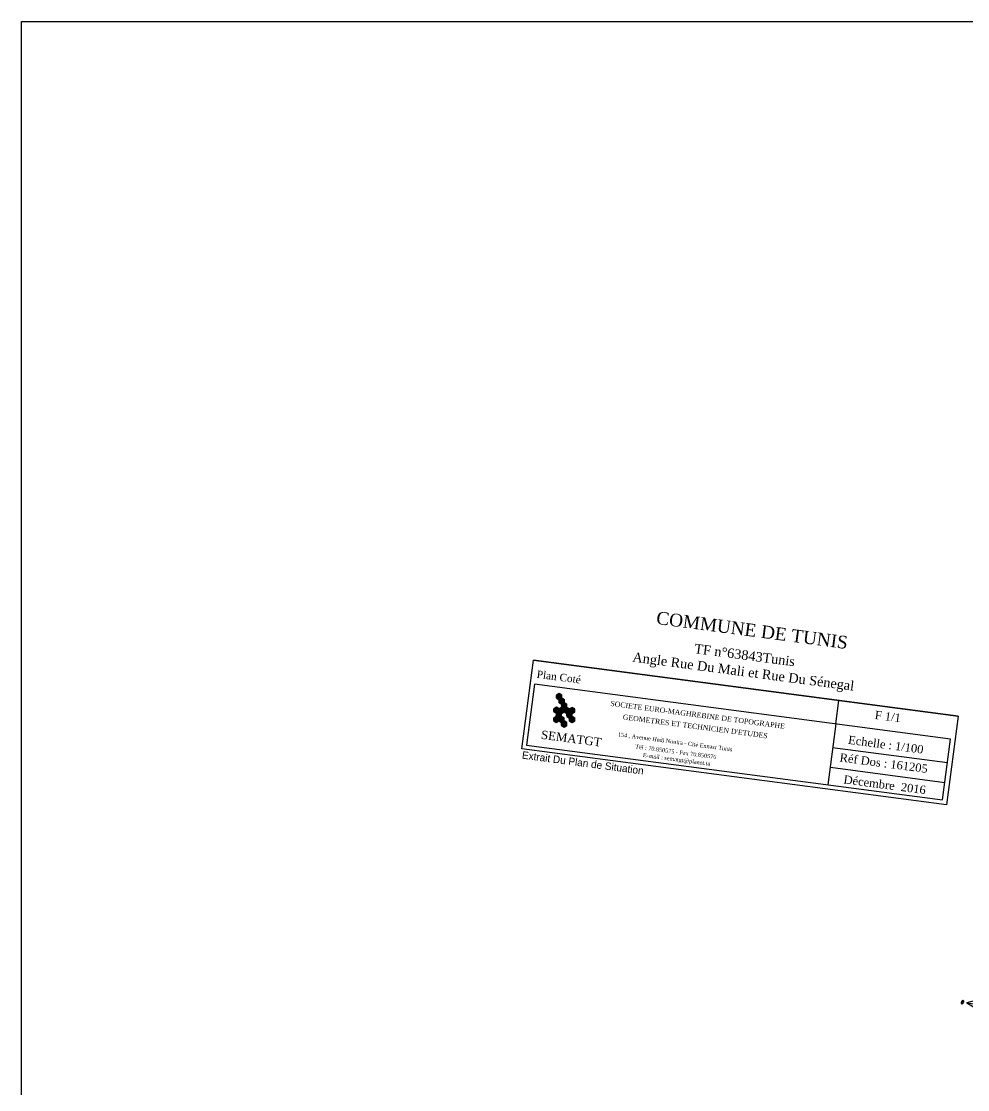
# Model space of a CAD drawing. Header units: millimetres. Extents: x 2804 to 3317, y 6834 to 7064.
# Drawn here: x 3094 to 3137.87, y 6970.61 to 7020.11 of the extents above; entities that cross this region are included whole.
import ezdxf
from ezdxf.enums import TextEntityAlignment as Align

# ---------------------------------------------------------------- set-up
doc = ezdxf.new("R2010")
doc.units = ezdxf.units.MM
for name, color, linetype, lineweight in [('cadre', 7, 'Continuous', 30), ('Legende', 7, 'Continuous', 30), ('Nord', 7, 'Continuous', 30), ('Toponymie', 6, 'Continuous', 30)]:
    doc.layers.add(name, color=color, linetype=linetype, lineweight=lineweight)
doc.styles.add('ROMANC', font='romantic.ttf')
doc.styles.add('sta', font='LBRITE.TTF')

# ---------------------------------------------------------------- blocks, each defined once
blk = doc.blocks.new('BL2628', base_point=(1.34, 1))
for points in [[(1.25, 1.31), (1.51, 1.31), (1.6, 1.27), (1.63, 1.24), (1.66, 1.16), (1.66, 1.04), (1.63, 0.92), (1.57, 0.8), (1.51, 0.75), (1.45, 0.72), (1.34, 0.69), (1.07, 0.69)], [(1.19, 0.72), (1.09, 0.69)], [(1.19, 0.75), (1.13, 0.69)], [(1.34, 1.31), (1.16, 0.69)], [(1.37, 1.31), (1.19, 0.69)], [(1.19, 0.72), (1.28, 0.69)], [(1.4, 1.31), (1.22, 0.69)], [(1.22, 0.75), (1.25, 0.69)], [(1.28, 1.3), (1.36, 1.27)], [(1.31, 1.3), (1.34, 1.24)], [(1.51, 1.3), (1.57, 1.24), (1.6, 1.16), (1.6, 1.04), (1.57, 0.92), (1.51, 0.8), (1.42, 0.71), (1.34, 0.69)], [(1.42, 1.3), (1.36, 1.24)], [(1.45, 1.3), (1.36, 1.27)], [(1.57, 1.27), (1.6, 1.24), (1.63, 1.16), (1.63, 1.04), (1.6, 0.92), (1.54, 0.8), (1.48, 0.75)]]:
    blk.add_lwpolyline(points)
blk = doc.blocks.new('BL155', base_point=(1.5, 1))
for points in [[(1.5, 1.498), (1.417, 1.026), (1.312, 1.06), (1.343, 0.939), (1.188, 0.873), (1.343, 0.806), (1.312, 0.685), (1.428, 0.714), (1.5, 0.498), (1.572, 0.714), (1.688, 0.685), (1.657, 0.806), (1.812, 0.873), (1.657, 0.939), (1.688, 1.06), (1.583, 1.026), (1.5, 1.498)], [(1.5, 1.498), (1.5, 1.006)], [(1.312, 1.06), (1.406, 0.967)], [(1.343, 0.939), (1.406, 0.967), (1.417, 1.026)], [(1.583, 1.026), (1.593, 0.967), (1.657, 0.939)], [(1.593, 0.967), (1.687, 1.06)], [(1.187, 0.873), (1.367, 0.873)], [(1.594, 0.873), (1.594, 0.892), (1.58, 0.926), (1.567, 0.939), (1.553, 0.953), (1.52, 0.967), (1.5, 0.967), (1.48, 0.967), (1.447, 0.953), (1.433, 0.939), (1.42, 0.926), (1.406, 0.892), (1.406, 0.873), (1.406, 0.853), (1.42, 0.82), (1.433, 0.806), (1.447, 0.792), (1.48, 0.779), (1.5, 0.779), (1.52, 0.779), (1.553, 0.792), (1.567, 0.806), (1.58, 0.82), (1.594, 0.853), (1.594, 0.873)], [(1.633, 0.873), (1.812, 0.873)], [(1.312, 0.685), (1.406, 0.779)], [(1.427, 0.714), (1.406, 0.779), (1.343, 0.806)], [(1.5, 0.498), (1.5, 0.74)], [(1.657, 0.806), (1.593, 0.779), (1.572, 0.714)], [(1.593, 0.779), (1.687, 0.685)]]:
    blk.add_lwpolyline(points)
blk.add_lwpolyline([(1.633, 0.873, 1.002008), (1.367, 0.873, 1.002008), (1.633, 0.873)], format="xyb")
blk = doc.blocks.new('BL2643', base_point=(1.34, 1))
for points in [[(1.34, 1.27), (1.31, 1.21), (1.31, 1.16), (1.34, 1.1), (1.51, 1.01), (1.57, 0.95), (1.6, 0.89), (1.6, 0.8), (1.57, 0.74), (1.54, 0.71), (1.46, 0.69), (1.34, 0.69), (1.25, 0.71), (1.22, 0.74), (1.19, 0.8), (1.19, 0.86), (1.16, 0.69), (1.19, 0.75), (1.22, 0.75)], [(1.66, 1.24), (1.69, 1.24), (1.72, 1.31), (1.69, 1.13), (1.69, 1.19), (1.66, 1.24), (1.63, 1.27), (1.54, 1.31), (1.43, 1.31), (1.34, 1.27), (1.28, 1.22), (1.28, 1.13), (1.31, 1.07), (1.37, 1.01), (1.54, 0.92), (1.57, 0.86), (1.57, 0.78), (1.54, 0.72)], [(1.31, 1.13), (1.34, 1.07), (1.54, 0.95), (1.57, 0.89)]]:
    blk.add_lwpolyline(points)
blk = doc.blocks.new('BL2639', base_point=(1.32, 1))
for points in [[(1.46, 1.31), (1.37, 1.27), (1.31, 1.21), (1.25, 1.13), (1.22, 1.04), (1.19, 0.92), (1.19, 0.83), (1.22, 0.75), (1.25, 0.72), (1.31, 0.69), (1.4, 0.69), (1.48, 0.72), (1.54, 0.78), (1.6, 0.86), (1.63, 0.95), (1.66, 1.07), (1.66, 1.16), (1.63, 1.24), (1.6, 1.27), (1.54, 1.31), (1.46, 1.31)], [(1.34, 1.21), (1.28, 1.13), (1.25, 1.04), (1.22, 0.92), (1.22, 0.8), (1.25, 0.75)], [(1.46, 1.31), (1.4, 1.27), (1.34, 1.19), (1.31, 1.13), (1.28, 1.04), (1.25, 0.92), (1.25, 0.78), (1.28, 0.72), (1.31, 0.69)], [(1.4, 0.69), (1.46, 0.72), (1.51, 0.8), (1.54, 0.86), (1.57, 0.95), (1.6, 1.07), (1.6, 1.21), (1.57, 1.27), (1.54, 1.31)], [(1.51, 0.78), (1.57, 0.86), (1.6, 0.95), (1.63, 1.07), (1.63, 1.19), (1.6, 1.24)]]:
    blk.add_lwpolyline(points)
blk = doc.blocks.new('BL2638', base_point=(1.37, 1))
for points in [[(1.1, 0.69), (1.28, 0.69)], [(1.19, 0.72), (1.13, 0.69)], [(1.37, 1.31), (1.19, 0.72)], [(1.19, 0.72), (1.25, 0.69)], [(1.28, 1.31), (1.43, 1.31)], [(1.31, 1.31), (1.4, 1.27)], [(1.34, 1.31), (1.4, 1.24)], [(1.37, 1.31), (1.57, 0.69)], [(1.4, 1.31), (1.57, 0.78)], [(1.43, 1.31), (1.6, 0.78)], [(1.76, 1.27), (1.6, 0.78), (1.57, 0.69)], [(1.66, 1.31), (1.85, 1.31)], [(1.69, 1.31), (1.76, 1.27)], [(1.82, 1.31), (1.76, 1.27)]]:
    blk.add_lwpolyline(points)
blk = doc.blocks.new('BL2642', base_point=(1.35, 1))
for points in [[(1.1, 0.69), (1.34, 0.69)], [(1.22, 0.72), (1.12, 0.69)], [(1.22, 0.74), (1.16, 0.69)], [(1.37, 1.31), (1.19, 0.69)], [(1.4, 1.31), (1.22, 0.69)], [(1.22, 0.72), (1.31, 0.69)], [(1.43, 1.31), (1.25, 0.69)], [(1.25, 0.74), (1.28, 0.69)], [(1.28, 1.31), (1.6, 1.31), (1.69, 1.27), (1.73, 1.21), (1.73, 1.16), (1.69, 1.07), (1.66, 1.04), (1.57, 1.01), (1.34, 1.01)], [(1.31, 1.31), (1.4, 1.27)], [(1.34, 1.31), (1.37, 1.24)], [(1.46, 1.31), (1.4, 1.24)], [(1.48, 1.31), (1.4, 1.27)], [(1.45, 1.01), (1.51, 0.98), (1.54, 0.95), (1.6, 0.77), (1.63, 0.74), (1.66, 0.74), (1.69, 0.77)], [(1.54, 0.95), (1.57, 0.72), (1.6, 0.69), (1.66, 0.69), (1.69, 0.77), (1.69, 0.8)], [(1.6, 1.31), (1.63, 1.27), (1.66, 1.21), (1.66, 1.16), (1.63, 1.07), (1.57, 1.01)], [(1.6, 0.74), (1.63, 0.72), (1.66, 0.72)], [(1.66, 1.27), (1.69, 1.21), (1.69, 1.16), (1.66, 1.07), (1.63, 1.04)]]:
    blk.add_lwpolyline(points)
blk = doc.blocks.new('BL2629', base_point=(1.34, 1))
for points in [[(1.07, 0.69), (1.51, 0.69), (1.57, 0.83)], [(1.19, 0.72), (1.1, 0.69)], [(1.19, 0.75), (1.13, 0.69)], [(1.34, 1.31), (1.16, 0.69)], [(1.37, 1.31), (1.19, 0.69)], [(1.19, 0.72), (1.28, 0.69)], [(1.4, 1.31), (1.22, 0.69)], [(1.22, 0.75), (1.25, 0.69)], [(1.25, 1.31), (1.7, 1.31), (1.66, 1.13)], [(1.28, 1.3), (1.37, 1.27)], [(1.31, 1.3), (1.34, 1.24)], [(1.31, 1.01), (1.48, 1.01)], [(1.42, 1.3), (1.37, 1.24)], [(1.37, 1.27), (1.45, 1.3)], [(1.48, 1.04), (1.39, 1.01), (1.45, 0.98)], [(1.39, 0.69), (1.51, 0.72)], [(1.48, 1.07), (1.42, 1.01), (1.45, 0.95)], [(1.42, 0.69), (1.51, 0.75)], [(1.51, 1.13), (1.45, 0.89)], [(1.51, 1.13), (1.45, 1.01), (1.45, 0.89)], [(1.45, 0.69), (1.54, 0.77)], [(1.48, 0.69), (1.57, 0.83)], [(1.57, 1.3), (1.66, 1.27)], [(1.6, 1.3), (1.66, 1.24)], [(1.63, 1.3), (1.66, 1.19)], [(1.66, 1.3), (1.66, 1.13)]]:
    blk.add_lwpolyline(points)
blk = doc.blocks.new('nord')
at = {"layer": 'Nord'}
for name, p, xscale, yscale in [('BL155', (-3.2, 16.5), 80, 80), ('BL2638', (-8.7, 61.5), 5.495999999984633, 5.495999999984633), ('BL2639', (-4.9, 61.5), 5.495999999984633, 5.495999999984633), ('BL2642', (-1.2, 61.5), 5.495999999984633, 5.495999999984633), ('BL2628', (2.6, 61.5), 5.495999999984633, 5.495999999984633), ('BL2639', (-33.2, 6.5), 5.495999999984633, 5.495999999984633), ('BL2629', (26.8, 6.5), 5.495999999984633, 5.495999999984633), ('BL2643', (-3.2, -28.5), 5.495999999984633, 5.495999999984633)]:
    blk.add_blockref(name, p, dxfattribs=dict(at, xscale=xscale, yscale=yscale))

msp = doc.modelspace()

# ---------------------------------------------------------------- linework, layer by layer
at = {"layer": 'cadre', "color": 161, "linetype": 'Continuous', "true_color": 0x6ea5f2}
for p, q in [((3118.81, 6988.874), (3118.896, 6988.939)), ((3118.81, 6988.807), (3118.976, 6988.934)), ((3118.81, 6988.786), (3118.993, 6988.926)), ((3118.81, 6988.763), (3119.008, 6988.916)), ((3118.81, 6988.752), (3119.016, 6988.911)), ((3118.811, 6988.891), (3118.81, 6988.752)), ((3118.81, 6988.752), (3118.931, 6988.679)), ((3118.933, 6988.961), (3118.811, 6988.891)), ((3118.811, 6988.862), (3118.936, 6988.96)), ((3118.811, 6988.851), (3118.944, 6988.954)), ((3118.811, 6988.84), (3118.952, 6988.95)), ((3118.811, 6988.829), (3118.96, 6988.944)), ((3118.811, 6988.817), (3118.967, 6988.94)), ((3118.811, 6988.795), (3118.985, 6988.931)), ((3118.811, 6988.774), (3119.001, 6988.921)), ((3118.811, 6988.884), (3118.844, 6988.91)), ((3119.532, 6987.947), (3118.811, 6988.881)), ((3119.532, 6987.933), (3118.811, 6988.867)), ((3119.531, 6987.919), (3118.811, 6988.853)), ((3119.532, 6987.905), (3118.811, 6988.839)), ((3118.917, 6988.689), (3118.811, 6988.824)), ((3118.896, 6988.7), (3118.811, 6988.81)), ((3118.876, 6988.712), (3118.811, 6988.795)), ((3118.855, 6988.724), (3118.811, 6988.782)), ((3118.836, 6988.736), (3118.811, 6988.768)), ((3118.814, 6988.749), (3118.811, 6988.754)), ((3119.532, 6987.962), (3118.813, 6988.892)), ((3118.817, 6988.746), (3119.025, 6988.907)), ((3119.533, 6987.976), (3118.822, 6988.896)), ((3118.826, 6988.742), (3119.033, 6988.902)), ((3119.533, 6987.99), (3118.829, 6988.901)), ((3118.834, 6988.737), (3119.042, 6988.897)), ((3119.533, 6988.004), (3118.836, 6988.905)), ((3118.841, 6988.733), (3119.049, 6988.892)), ((3119.293, 6988.329), (3118.844, 6988.911)), ((3118.85, 6988.728), (3119.054, 6988.885)), ((3119.292, 6988.344), (3118.852, 6988.915)), ((3118.858, 6988.722), (3119.055, 6988.875)), ((3119.293, 6988.358), (3118.86, 6988.918)), ((3118.867, 6988.718), (3119.054, 6988.863)), ((3119.293, 6988.372), (3118.868, 6988.924)), ((3119.173, 6988.541), (3118.874, 6988.927)), ((3118.875, 6988.712), (3119.055, 6988.851)), ((3118.881, 6988.709), (3119.054, 6988.842)), ((3119.173, 6988.555), (3118.883, 6988.931)), ((3119.173, 6988.569), (3118.89, 6988.937)), ((3118.89, 6988.704), (3119.053, 6988.829)), ((3119.174, 6988.583), (3118.898, 6988.94)), ((3118.898, 6988.698), (3119.054, 6988.82)), ((3119.054, 6988.754), (3118.906, 6988.945)), ((3118.907, 6988.694), (3119.054, 6988.807)), ((3119.053, 6988.768), (3118.913, 6988.949)), ((3118.915, 6988.689), (3119.054, 6988.797)), ((3119.054, 6988.782), (3118.921, 6988.954)), ((3118.923, 6988.684), (3119.054, 6988.786)), ((3119.054, 6988.796), (3118.928, 6988.957)), ((3118.929, 6988.602), (3119.09, 6988.726)), ((3118.93, 6988.646), (3119.058, 6988.744)), ((3118.93, 6988.624), (3119.075, 6988.735)), ((3118.93, 6988.591), (3119.099, 6988.721)), ((3118.93, 6988.58), (3119.107, 6988.717)), ((3118.93, 6988.569), (3119.115, 6988.711)), ((3118.93, 6988.558), (3119.123, 6988.707)), ((3118.93, 6988.547), (3119.131, 6988.702)), ((3118.931, 6988.679), (3119.053, 6988.775)), ((3118.931, 6988.668), (3119.054, 6988.763)), ((3118.931, 6988.657), (3119.054, 6988.753)), ((3118.931, 6988.635), (3119.067, 6988.741)), ((3118.931, 6988.613), (3119.083, 6988.731)), ((3118.932, 6988.538), (3119.139, 6988.698)), ((3119.054, 6988.888), (3118.933, 6988.961)), ((3119.054, 6988.809), (3118.94, 6988.956)), ((3118.94, 6988.532), (3119.148, 6988.692)), ((3118.949, 6988.528), (3119.156, 6988.687)), ((3119.054, 6988.823), (3118.961, 6988.944)), ((3119.054, 6988.838), (3118.981, 6988.932)), ((3119.055, 6988.851), (3119.002, 6988.92)), ((3119.055, 6988.866), (3119.022, 6988.907)), ((3119.055, 6988.879), (3119.043, 6988.897)), ((3119.053, 6988.749), (3119.054, 6988.888)), ((3119.174, 6988.677), (3119.053, 6988.749)), ((3119.174, 6988.597), (3119.061, 6988.743)), ((3119.174, 6988.612), (3119.081, 6988.732)), ((3119.174, 6988.626), (3119.102, 6988.719)), ((3119.175, 6988.64), (3119.122, 6988.708)), ((3119.174, 6988.655), (3119.141, 6988.695)), ((3118.679, 6987.802), (3119.328, 6988.302)), ((3118.679, 6987.779), (3119.344, 6988.293)), ((3118.679, 6987.768), (3119.352, 6988.288)), ((3118.68, 6987.812), (3119.32, 6988.308)), ((3118.681, 6987.79), (3119.335, 6988.298)), ((3118.682, 6988.168), (3118.854, 6988.3)), ((3118.682, 6988.147), (3118.871, 6988.291)), ((3118.682, 6988.124), (3118.887, 6988.281)), ((3118.683, 6988.235), (3118.805, 6988.329)), ((3118.683, 6988.223), (3118.814, 6988.324)), ((3118.683, 6988.212), (3118.823, 6988.321)), ((3118.683, 6988.201), (3118.83, 6988.314)), ((3118.683, 6988.19), (3118.838, 6988.31)), ((3118.683, 6988.179), (3118.846, 6988.306)), ((3118.683, 6988.157), (3118.863, 6988.296)), ((3118.683, 6988.135), (3118.879, 6988.287)), ((3118.806, 6988.33), (3118.684, 6988.261)), ((3118.684, 6988.245), (3118.753, 6988.299)), ((3119.284, 6987.483), (3118.684, 6988.261)), ((3119.279, 6987.476), (3118.684, 6988.246)), ((3119.271, 6987.472), (3118.684, 6988.232)), ((3119.264, 6987.467), (3118.684, 6988.218)), ((3119.255, 6987.464), (3118.684, 6988.204)), ((3118.688, 6988.117), (3118.894, 6988.276)), ((3119.285, 6987.497), (3118.691, 6988.264)), ((3118.696, 6988.113), (3118.903, 6988.273)), ((3119.285, 6987.511), (3118.699, 6988.27)), ((3118.703, 6988.108), (3118.912, 6988.268)), ((3119.284, 6987.526), (3118.707, 6988.273)), ((3118.712, 6988.102), (3118.919, 6988.262)), ((3119.165, 6987.694), (3118.715, 6988.278)), ((3118.72, 6988.098), (3118.927, 6988.257)), ((3119.166, 6987.709), (3118.722, 6988.283)), ((3118.728, 6988.093), (3118.979, 6988.287)), ((3119.166, 6987.723), (3118.731, 6988.286)), ((3118.737, 6988.089), (3119.031, 6988.316)), ((3119.166, 6987.737), (3118.738, 6988.29)), ((3118.745, 6988.083), (3119.261, 6988.482)), ((3119.046, 6987.908), (3118.746, 6988.295)), ((3118.751, 6988.078), (3119.27, 6988.478)), ((3119.046, 6987.922), (3118.753, 6988.299)), ((3118.76, 6988.074), (3119.278, 6988.474)), ((3119.046, 6987.936), (3118.761, 6988.304)), ((3118.768, 6988.068), (3119.286, 6988.469)), ((3119.046, 6987.95), (3118.768, 6988.309)), ((3119.046, 6987.964), (3118.776, 6988.313)), ((3118.777, 6988.064), (3119.293, 6988.464)), ((3118.784, 6988.059), (3119.294, 6988.453)), ((3119.046, 6987.977), (3118.784, 6988.318)), ((3119.046, 6987.991), (3118.792, 6988.321)), ((3118.793, 6988.055), (3119.294, 6988.442)), ((3119.046, 6988.005), (3118.8, 6988.325)), ((3118.801, 6988.05), (3119.293, 6988.431)), ((3118.802, 6987.93), (3119.303, 6988.317)), ((3118.803, 6988.041), (3119.294, 6988.42)), ((3118.803, 6988.018), (3119.293, 6988.397)), ((3118.803, 6987.996), (3119.293, 6988.375)), ((3118.803, 6987.984), (3119.292, 6988.364)), ((3118.803, 6987.974), (3119.293, 6988.353)), ((3118.803, 6987.963), (3119.293, 6988.342)), ((3118.803, 6987.952), (3119.293, 6988.33)), ((3118.803, 6987.941), (3119.295, 6988.322)), ((3118.804, 6988.029), (3119.294, 6988.409)), ((3118.804, 6988.007), (3119.293, 6988.387)), ((3118.804, 6987.919), (3119.311, 6988.312)), ((3118.927, 6988.257), (3118.806, 6988.33)), ((3119.046, 6988.02), (3118.809, 6988.329)), ((3119.047, 6988.034), (3118.83, 6988.316)), ((3119.049, 6988.046), (3118.849, 6988.303)), ((3119.056, 6988.05), (3118.87, 6988.291)), ((3119.064, 6988.054), (3118.89, 6988.28)), ((3119.071, 6988.058), (3118.911, 6988.267)), ((3119.05, 6988.327), (3118.927, 6988.257)), ((3119.079, 6988.063), (3118.927, 6988.259)), ((3118.935, 6988.536), (3118.929, 6988.543)), ((3118.931, 6988.679), (3118.93, 6988.539)), ((3119.036, 6988.476), (3118.93, 6988.612)), ((3119.016, 6988.487), (3118.93, 6988.598)), ((3118.996, 6988.5), (3118.93, 6988.585)), ((3118.976, 6988.511), (3118.93, 6988.571)), ((3118.955, 6988.524), (3118.93, 6988.557)), ((3118.93, 6988.539), (3119.051, 6988.467)), ((3119.652, 6987.735), (3118.931, 6988.668)), ((3119.652, 6987.721), (3118.931, 6988.654)), ((3119.651, 6987.707), (3118.931, 6988.64)), ((3119.652, 6987.693), (3118.931, 6988.626)), ((3119.086, 6988.067), (3118.937, 6988.263)), ((3119.094, 6988.072), (3118.944, 6988.267)), ((3119.102, 6988.076), (3118.952, 6988.271)), ((3118.957, 6988.523), (3119.164, 6988.683)), ((3119.109, 6988.08), (3118.959, 6988.276)), ((3118.965, 6988.519), (3119.17, 6988.678)), ((3119.118, 6988.086), (3118.966, 6988.279)), ((3118.972, 6988.513), (3119.174, 6988.67)), ((3119.126, 6988.09), (3118.975, 6988.284)), ((3118.981, 6988.509), (3119.173, 6988.658)), ((3119.133, 6988.093), (3118.982, 6988.289)), ((3118.989, 6988.504), (3119.174, 6988.648)), ((3119.141, 6988.099), (3118.99, 6988.292)), ((3119.148, 6988.102), (3118.996, 6988.297)), ((3118.997, 6988.5), (3119.173, 6988.636)), ((3119.005, 6988.494), (3119.174, 6988.624)), ((3119.156, 6988.106), (3119.005, 6988.302)), ((3119.013, 6988.489), (3119.173, 6988.613)), ((3119.164, 6988.111), (3119.013, 6988.305)), ((3119.021, 6988.485), (3119.174, 6988.603)), ((3119.175, 6988.11), (3119.021, 6988.31)), ((3119.029, 6988.479), (3119.173, 6988.591)), ((3119.195, 6988.099), (3119.029, 6988.314)), ((3119.216, 6988.085), (3119.036, 6988.32)), ((3119.037, 6988.475), (3119.174, 6988.581)), ((3119.236, 6988.075), (3119.044, 6988.324)), ((3119.045, 6988.471), (3119.173, 6988.569)), ((3119.048, 6988.33), (3119.254, 6988.488)), ((3119.633, 6987.676), (3119.049, 6988.429)), ((3119.257, 6988.063), (3119.049, 6988.33)), ((3119.05, 6988.464), (3119.173, 6988.559)), ((3119.05, 6988.442), (3119.173, 6988.536)), ((3119.05, 6988.43), (3119.18, 6988.531)), ((3119.05, 6988.418), (3119.19, 6988.527)), ((3119.05, 6988.408), (3119.197, 6988.521)), ((3119.05, 6988.397), (3119.205, 6988.517)), ((3119.05, 6988.386), (3119.212, 6988.512)), ((3119.05, 6988.375), (3119.221, 6988.506)), ((3119.05, 6988.364), (3119.23, 6988.502)), ((3119.05, 6988.353), (3119.238, 6988.498)), ((3119.05, 6988.342), (3119.246, 6988.493)), ((3119.051, 6988.467), (3119.05, 6988.327)), ((3119.64, 6987.68), (3119.05, 6988.443)), ((3119.626, 6987.67), (3119.05, 6988.415)), ((3119.618, 6987.667), (3119.05, 6988.4)), ((3119.609, 6987.663), (3119.05, 6988.386)), ((3119.601, 6987.658), (3119.05, 6988.372)), ((3119.594, 6987.654), (3119.05, 6988.358)), ((3119.277, 6988.05), (3119.05, 6988.344)), ((3119.051, 6988.451), (3119.173, 6988.547)), ((3119.648, 6987.683), (3119.051, 6988.458)), ((3119.065, 6988.055), (3119.36, 6988.283)), ((3119.118, 6988.085), (3119.368, 6988.278)), ((3119.174, 6988.669), (3119.162, 6988.683)), ((3119.169, 6988.113), (3119.376, 6988.274)), ((3119.173, 6988.536), (3119.174, 6988.677)), ((3119.293, 6988.464), (3119.173, 6988.536)), ((3119.177, 6988.109), (3119.384, 6988.27)), ((3119.293, 6988.386), (3119.18, 6988.531)), ((3119.185, 6988.104), (3119.392, 6988.263)), ((3119.194, 6988.1), (3119.401, 6988.26)), ((3119.294, 6988.4), (3119.201, 6988.519)), ((3119.201, 6988.095), (3119.41, 6988.254)), ((3119.209, 6988.09), (3119.432, 6988.261)), ((3119.217, 6988.084), (3119.484, 6988.291)), ((3119.294, 6988.414), (3119.221, 6988.506)), ((3119.225, 6988.08), (3119.536, 6988.321)), ((3119.234, 6988.076), (3119.543, 6988.316)), ((3119.294, 6988.428), (3119.242, 6988.496)), ((3119.243, 6988.071), (3119.552, 6988.31)), ((3119.25, 6988.066), (3119.561, 6988.306)), ((3119.258, 6988.062), (3119.569, 6988.3)), ((3119.294, 6988.442), (3119.262, 6988.483)), ((3119.266, 6988.056), (3119.576, 6988.297)), ((3119.274, 6988.052), (3119.584, 6988.291)), ((3119.281, 6988.046), (3119.592, 6988.287)), ((3119.294, 6988.456), (3119.283, 6988.471)), ((3119.289, 6987.976), (3119.649, 6988.252)), ((3119.289, 6987.954), (3119.657, 6988.237)), ((3119.289, 6987.931), (3119.657, 6988.215)), ((3119.289, 6987.919), (3119.656, 6988.204)), ((3119.29, 6988.042), (3119.601, 6988.282)), ((3119.29, 6988.031), (3119.609, 6988.277)), ((3119.29, 6988.02), (3119.618, 6988.272)), ((3119.29, 6987.998), (3119.633, 6988.263)), ((3119.29, 6987.987), (3119.641, 6988.258)), ((3119.29, 6987.964), (3119.657, 6988.249)), ((3119.29, 6987.942), (3119.657, 6988.226)), ((3119.29, 6987.908), (3119.657, 6988.193)), ((3119.291, 6988.009), (3119.624, 6988.268)), ((3119.293, 6988.323), (3119.293, 6988.464)), ((3119.414, 6988.252), (3119.293, 6988.323)), ((3119.532, 6988.018), (3119.301, 6988.318)), ((3119.533, 6988.032), (3119.322, 6988.307)), ((3119.537, 6988.042), (3119.342, 6988.294)), ((3119.545, 6988.045), (3119.362, 6988.282)), ((3119.552, 6988.05), (3119.383, 6988.27)), ((3119.559, 6988.055), (3119.403, 6988.258)), ((3119.536, 6988.321), (3119.414, 6988.252)), ((3119.568, 6988.058), (3119.418, 6988.254)), ((3119.576, 6988.063), (3119.425, 6988.257)), ((3119.584, 6988.067), (3119.433, 6988.262)), ((3119.591, 6988.071), (3119.44, 6988.267)), ((3119.6, 6988.076), (3119.448, 6988.27)), ((3119.606, 6988.079), (3119.455, 6988.275)), ((3119.614, 6988.084), (3119.463, 6988.28)), ((3119.622, 6988.089), (3119.471, 6988.283)), ((3119.629, 6988.092), (3119.479, 6988.288)), ((3119.637, 6988.097), (3119.487, 6988.293)), ((3119.645, 6988.102), (3119.494, 6988.296)), ((3119.653, 6988.106), (3119.502, 6988.301)), ((3119.656, 6988.117), (3119.509, 6988.305)), ((3119.656, 6988.13), (3119.517, 6988.309)), ((3119.655, 6988.144), (3119.525, 6988.314)), ((3119.656, 6988.158), (3119.531, 6988.318)), ((3119.657, 6988.249), (3119.536, 6988.321)), ((3119.656, 6988.172), (3119.548, 6988.314)), ((3119.655, 6988.187), (3119.568, 6988.301)), ((3119.656, 6988.201), (3119.588, 6988.288)), ((3119.657, 6988.215), (3119.609, 6988.277)), ((3119.657, 6988.229), (3119.629, 6988.265)), ((3119.657, 6988.243), (3119.65, 6988.252)), ((3119.656, 6988.108), (3119.657, 6988.249)), ((3118.697, 6987.688), (3118.678, 6987.711)), ((3118.679, 6987.757), (3119.047, 6988.042)), ((3118.679, 6987.736), (3119.047, 6988.018)), ((3118.679, 6987.724), (3119.046, 6988.008)), ((3118.679, 6987.714), (3119.047, 6987.996)), ((3118.679, 6987.702), (3119.046, 6987.985)), ((3118.68, 6987.838), (3118.679, 6987.699)), ((3118.814, 6987.636), (3118.679, 6987.81)), ((3118.778, 6987.638), (3118.679, 6987.767)), ((3118.737, 6987.664), (3118.679, 6987.74)), ((3118.717, 6987.676), (3118.679, 6987.726)), ((3118.679, 6987.699), (3118.799, 6987.626)), ((3118.68, 6987.747), (3119.046, 6988.031)), ((3118.802, 6987.908), (3118.68, 6987.838)), ((3118.68, 6987.824), (3118.749, 6987.878)), ((3118.68, 6987.835), (3118.698, 6987.849)), ((3118.83, 6987.644), (3118.68, 6987.838)), ((3118.822, 6987.639), (3118.68, 6987.824)), ((3118.807, 6987.63), (3118.68, 6987.795)), ((3118.799, 6987.626), (3118.68, 6987.781)), ((3118.758, 6987.652), (3118.68, 6987.754)), ((3118.783, 6988.059), (3118.683, 6988.19)), ((3118.763, 6988.072), (3118.683, 6988.176)), ((3118.745, 6988.084), (3118.683, 6988.163)), ((3118.724, 6988.097), (3118.683, 6988.149)), ((3118.683, 6988.12), (3118.803, 6988.048)), ((3118.684, 6987.695), (3119.047, 6987.975)), ((3118.837, 6987.648), (3118.687, 6987.843)), ((3118.693, 6987.691), (3119.046, 6987.964)), ((3118.844, 6987.652), (3118.695, 6987.848)), ((3118.701, 6987.686), (3119.046, 6987.953)), ((3118.853, 6987.657), (3118.703, 6987.851)), ((3118.708, 6987.68), (3119.046, 6987.942)), ((3118.861, 6987.66), (3118.71, 6987.857)), ((3118.716, 6987.676), (3119.045, 6987.931)), ((3118.869, 6987.665), (3118.718, 6987.861)), ((3118.724, 6987.671), (3119.046, 6987.92)), ((3118.876, 6987.67), (3118.724, 6987.864)), ((3118.732, 6987.666), (3119.046, 6987.908)), ((3118.884, 6987.673), (3118.733, 6987.869)), ((3118.74, 6987.661), (3119.051, 6987.901)), ((3118.891, 6987.678), (3118.741, 6987.874)), ((3118.899, 6987.683), (3118.747, 6987.877)), ((3118.749, 6987.656), (3119.059, 6987.897)), ((3118.757, 6987.653), (3119.068, 6987.892)), ((3118.907, 6987.686), (3118.757, 6987.882)), ((3118.914, 6987.691), (3118.764, 6987.887)), ((3118.765, 6987.646), (3119.075, 6987.887)), ((3118.923, 6987.695), (3118.772, 6987.891)), ((3118.773, 6987.643), (3119.082, 6987.883)), ((3118.943, 6987.682), (3118.779, 6987.895)), ((3118.781, 6987.637), (3119.091, 6987.877)), ((3118.963, 6987.67), (3118.786, 6987.899)), ((3118.789, 6987.634), (3119.099, 6987.873)), ((3118.985, 6987.658), (3118.795, 6987.903)), ((3118.797, 6987.627), (3119.107, 6987.867)), ((3118.799, 6987.626), (3118.922, 6987.696)), ((3118.803, 6988.048), (3118.802, 6987.908)), ((3119.21, 6987.438), (3118.802, 6987.964)), ((3119.202, 6987.433), (3118.802, 6987.951)), ((3119.195, 6987.429), (3118.802, 6987.936)), ((3119.026, 6987.635), (3118.802, 6987.922)), ((3119.004, 6987.645), (3118.802, 6987.908)), ((3119.24, 6987.454), (3118.803, 6988.021)), ((3119.232, 6987.451), (3118.803, 6988.006)), ((3119.225, 6987.446), (3118.803, 6987.992)), ((3119.217, 6987.441), (3118.803, 6987.978)), ((3119.248, 6987.459), (3118.804, 6988.035)), ((3118.836, 6987.648), (3119.115, 6987.864)), ((3118.889, 6987.677), (3119.124, 6987.858)), ((3118.922, 6987.696), (3119.043, 6987.623)), ((3118.925, 6987.693), (3119.132, 6987.853)), ((3118.932, 6987.689), (3119.139, 6987.849)), ((3118.941, 6987.684), (3119.148, 6987.843)), ((3118.949, 6987.68), (3119.156, 6987.84)), ((3118.957, 6987.674), (3119.164, 6987.833)), ((3118.965, 6987.669), (3119.166, 6987.825)), ((3118.973, 6987.665), (3119.166, 6987.814)), ((3118.981, 6987.66), (3119.166, 6987.802)), ((3118.99, 6987.654), (3119.166, 6987.792)), ((3118.997, 6987.651), (3119.166, 6987.78)), ((3119.005, 6987.645), (3119.166, 6987.77)), ((3119.013, 6987.641), (3119.165, 6987.759)), ((3119.022, 6987.635), (3119.166, 6987.748)), ((3119.029, 6987.632), (3119.165, 6987.736)), ((3119.038, 6987.626), (3119.166, 6987.725)), ((3119.043, 6987.619), (3119.164, 6987.715)), ((3119.043, 6987.609), (3119.165, 6987.702)), ((3119.046, 6987.905), (3119.047, 6988.046)), ((3119.166, 6987.833), (3119.046, 6987.905)), ((3119.047, 6988.046), (3119.169, 6988.113)), ((3119.166, 6987.751), (3119.049, 6987.902)), ((3119.166, 6987.766), (3119.07, 6987.89)), ((3119.166, 6987.78), (3119.09, 6987.878)), ((3119.166, 6987.794), (3119.11, 6987.867)), ((3119.166, 6987.809), (3119.13, 6987.854)), ((3119.166, 6987.823), (3119.151, 6987.842)), ((3119.165, 6987.692), (3119.166, 6987.833)), ((3119.169, 6988.113), (3119.29, 6988.042)), ((3119.295, 6987.898), (3119.287, 6987.906)), ((3119.29, 6988.042), (3119.288, 6987.901)), ((3119.316, 6987.886), (3119.288, 6987.92)), ((3119.288, 6987.901), (3119.409, 6987.83)), ((3119.571, 6987.641), (3119.289, 6988.006)), ((3119.357, 6987.862), (3119.289, 6987.948)), ((3119.336, 6987.874), (3119.289, 6987.934)), ((3119.586, 6987.649), (3119.29, 6988.034)), ((3119.579, 6987.646), (3119.29, 6988.02)), ((3119.563, 6987.636), (3119.29, 6987.991)), ((3119.398, 6987.838), (3119.29, 6987.977)), ((3119.377, 6987.849), (3119.29, 6987.962)), ((3119.292, 6987.899), (3119.656, 6988.181)), ((3119.299, 6987.895), (3119.657, 6988.17)), ((3119.307, 6987.89), (3119.656, 6988.159)), ((3119.316, 6987.886), (3119.656, 6988.148)), ((3119.323, 6987.881), (3119.656, 6988.136)), ((3119.332, 6987.876), (3119.533, 6988.031)), ((3119.34, 6987.872), (3119.535, 6988.021)), ((3119.348, 6987.866), (3119.533, 6988.009)), ((3119.357, 6987.862), (3119.533, 6987.998)), ((3119.364, 6987.856), (3119.533, 6987.988)), ((3119.372, 6987.852), (3119.533, 6987.976)), ((3119.38, 6987.847), (3119.533, 6987.965)), ((3119.388, 6987.842), (3119.533, 6987.953)), ((3119.398, 6987.838), (3119.532, 6987.942)), ((3119.404, 6987.833), (3119.533, 6987.93)), ((3119.408, 6987.77), (3119.557, 6987.884)), ((3119.408, 6987.703), (3119.605, 6987.854)), ((3119.409, 6987.83), (3119.408, 6987.689)), ((3119.436, 6987.673), (3119.408, 6987.708)), ((3119.409, 6987.792), (3119.54, 6987.894)), ((3119.409, 6987.759), (3119.565, 6987.879)), ((3119.409, 6987.748), (3119.573, 6987.874)), ((3119.409, 6987.736), (3119.581, 6987.87)), ((3119.409, 6987.726), (3119.588, 6987.864)), ((3119.409, 6987.714), (3119.597, 6987.861)), ((3119.409, 6987.692), (3119.612, 6987.851)), ((3119.556, 6987.633), (3119.409, 6987.821)), ((3119.548, 6987.628), (3119.409, 6987.807)), ((3119.54, 6987.623), (3119.409, 6987.793)), ((3119.532, 6987.619), (3119.409, 6987.779)), ((3119.518, 6987.624), (3119.409, 6987.765)), ((3119.497, 6987.637), (3119.409, 6987.751)), ((3119.477, 6987.649), (3119.409, 6987.736)), ((3119.457, 6987.661), (3119.409, 6987.722)), ((3119.41, 6987.826), (3119.532, 6987.92)), ((3119.41, 6987.815), (3119.532, 6987.908)), ((3119.41, 6987.804), (3119.532, 6987.898)), ((3119.41, 6987.782), (3119.548, 6987.888)), ((3119.414, 6987.685), (3119.621, 6987.845)), ((3119.422, 6987.682), (3119.629, 6987.841)), ((3119.43, 6987.675), (3119.637, 6987.836)), ((3119.439, 6987.672), (3119.646, 6987.831)), ((3119.446, 6987.667), (3119.653, 6987.826)), ((3119.454, 6987.662), (3119.653, 6987.815)), ((3119.462, 6987.656), (3119.653, 6987.804)), ((3119.471, 6987.652), (3119.653, 6987.793)), ((3119.479, 6987.648), (3119.653, 6987.782)), ((3119.487, 6987.643), (3119.653, 6987.77)), ((3119.495, 6987.638), (3119.652, 6987.759)), ((3119.503, 6987.632), (3119.653, 6987.748)), ((3119.511, 6987.629), (3119.652, 6987.736)), ((3119.519, 6987.622), (3119.652, 6987.726)), ((3119.526, 6987.619), (3119.652, 6987.715)), ((3119.532, 6987.898), (3119.533, 6988.039)), ((3119.652, 6987.827), (3119.532, 6987.898)), ((3119.533, 6988.039), (3119.656, 6988.108)), ((3119.652, 6987.749), (3119.542, 6987.893)), ((3119.653, 6987.763), (3119.562, 6987.881)), ((3119.567, 6987.638), (3119.651, 6987.704)), ((3119.569, 6988.059), (3119.656, 6988.126)), ((3119.653, 6987.778), (3119.583, 6987.869)), ((3119.653, 6987.792), (3119.603, 6987.856)), ((3119.623, 6988.089), (3119.656, 6988.115)), ((3119.653, 6987.806), (3119.623, 6987.844)), ((3119.653, 6987.821), (3119.643, 6987.832)), ((3119.651, 6987.686), (3119.652, 6987.827)), ((3119.041, 6987.531), (3119.214, 6987.663)), ((3119.041, 6987.487), (3119.246, 6987.644)), ((3119.043, 6987.623), (3119.041, 6987.483)), ((3119.163, 6987.412), (3119.041, 6987.569)), ((3119.104, 6987.446), (3119.041, 6987.526)), ((3119.084, 6987.458), (3119.041, 6987.512)), ((3119.041, 6987.483), (3119.162, 6987.411)), ((3119.042, 6987.586), (3119.173, 6987.688)), ((3119.042, 6987.563), (3119.19, 6987.678)), ((3119.042, 6987.553), (3119.198, 6987.673)), ((3119.042, 6987.542), (3119.206, 6987.667)), ((3119.042, 6987.52), (3119.221, 6987.658)), ((3119.042, 6987.509), (3119.23, 6987.654)), ((3119.042, 6987.497), (3119.237, 6987.649)), ((3119.186, 6987.425), (3119.042, 6987.612)), ((3119.146, 6987.421), (3119.042, 6987.555)), ((3119.125, 6987.433), (3119.042, 6987.541)), ((3119.063, 6987.469), (3119.042, 6987.498)), ((3119.043, 6987.481), (3119.042, 6987.484)), ((3119.043, 6987.597), (3119.165, 6987.692)), ((3119.043, 6987.575), (3119.181, 6987.683)), ((3119.178, 6987.42), (3119.043, 6987.597)), ((3119.171, 6987.416), (3119.043, 6987.582)), ((3119.047, 6987.479), (3119.254, 6987.64)), ((3119.055, 6987.475), (3119.262, 6987.634)), ((3119.063, 6987.469), (3119.271, 6987.63)), ((3119.072, 6987.464), (3119.279, 6987.624)), ((3119.08, 6987.46), (3119.286, 6987.62)), ((3119.087, 6987.455), (3119.286, 6987.609)), ((3119.095, 6987.451), (3119.286, 6987.598)), ((3119.103, 6987.445), (3119.285, 6987.587)), ((3119.112, 6987.442), (3119.286, 6987.576)), ((3119.12, 6987.436), (3119.286, 6987.564)), ((3119.128, 6987.431), (3119.285, 6987.554)), ((3119.136, 6987.426), (3119.286, 6987.542)), ((3119.145, 6987.422), (3119.285, 6987.531)), ((3119.152, 6987.417), (3119.286, 6987.521)), ((3119.16, 6987.413), (3119.286, 6987.508)), ((3119.162, 6987.411), (3119.285, 6987.479)), ((3119.286, 6987.621), (3119.165, 6987.692)), ((3119.285, 6987.54), (3119.169, 6987.689)), ((3119.285, 6987.554), (3119.19, 6987.678)), ((3119.2, 6987.432), (3119.285, 6987.497)), ((3119.285, 6987.568), (3119.21, 6987.665)), ((3119.286, 6987.582), (3119.23, 6987.653)), ((3119.286, 6987.596), (3119.251, 6987.641)), ((3119.253, 6987.462), (3119.285, 6987.486)), ((3119.286, 6987.61), (3119.271, 6987.63)), ((3119.285, 6987.479), (3119.286, 6987.621)), ((3119.408, 6987.689), (3119.529, 6987.618)), ((3119.416, 6987.685), (3119.409, 6987.694)), ((3119.529, 6987.618), (3119.651, 6987.686)), ((3119.619, 6987.669), (3119.652, 6987.693))]:
    msp.add_line(p, q, dxfattribs=at)
at = {"layer": 'cadre', "linetype": 'Continuous'}
msp.add_line((3131.754, 6987.553), (3131.899, 6988.648), dxfattribs=at)
at = {"layer": 'cadre', "color": 7, "linetype": 'Continuous'}
msp.add_line((3131.754, 6987.553), (3131.384, 6984.738), dxfattribs=at)
at = {"layer": 'cadre'}
for p, q in [((3131.611, 6986.467), (3136.935, 6985.765)), ((3131.517, 6985.547), (3136.815, 6984.849))]:
    msp.add_line(p, q, dxfattribs=at)
msp.add_lwpolyline([(3136.883, 6983.808), (3117.197, 6986.401), (3117.738, 6990.513), (3137.425, 6987.92)], close=True, dxfattribs=at)
at = {"layer": 'cadre', "color": 7}
msp.add_lwpolyline([(3137.425, 6987.92), (3117.738, 6990.513)], dxfattribs=at)
at = {"layer": 'cadre', "color": 7, "linetype": 'Continuous'}
msp.add_lwpolyline([(3117.424, 6986.577), (3136.708, 6984.037), (3137.078, 6986.851), (3117.794, 6989.392)], close=True, dxfattribs=at)
at = {"layer": 'Legende'}
msp.add_lwpolyline([(3214.713, 6890.089), (3094.003, 6890.089), (3094.003, 7020.114), (3214.713, 7020.114)], close=True, dxfattribs=at)

# ---------------------------------------------------------------- block references
at = {"layer": 'Toponymie', "xscale": 0.04446750040395549, "yscale": 0.04446750040395549, "zscale": 0.2223375018372167, "rotation": 352.4237828033311}
msp.add_blockref('nord', (3139.028, 6974.185), dxfattribs=at)

# ---------------------------------------------------------------- texts
at = {"layer": 'cadre', "linetype": 'Continuous', "style": 'ROMANC'}
for s, height, p in [('COMMUNE DE TUNIS', 0.59196, (3132.311, 6991.318, -175.397)), ('TF n°63843Tunis', 0.43849, (3129.863, 6990.444, -175.397)), ('Angle Rue Du Mali et Rue Du Sénegal', 0.43849, (3132.607, 6989.312, -175.397)), ('Plan Coté', 0.3475, (3119.937, 6989.6, -175.397))]:
    msp.add_text(s, height=height, rotation=352.4957, dxfattribs=at).set_placement(p, align=Align.MIDDLE_RIGHT)
for s, height, p in [('SOCIETE EURO-MAGHREBINE DE TOPOGRAPHE', 0.23692, (3121.298, 6988.394, -174.588)), ("GEOMETRES ET TECHNICIEN D'ETUDES", 0.23692, (3121.872, 6987.768, -174.588)), ('154 , Avenue Hedi Nouira - Cité Ennasr Tunis', 0.18797, (3121.645, 6986.982, -175.397)), ('Tél : 70.850575 - Fax 70.850576', 0.18797, (3122.453, 6986.421, -175.397)), ('E-mail : sematgt@planet.tn', 0.18797, (3122.805, 6986.029, -175.397))]:
    msp.add_text(s, height=height, rotation=352.4957, dxfattribs=at).set_placement(p)
at = {"layer": 'cadre', "color": 7, "linetype": 'Continuous', "style": 'ROMANC'}
msp.add_text('F 1/1', height=0.3843, rotation=352.4957, dxfattribs=at).set_placement((3134.768, 6987.824, -175.397), align=Align.MIDDLE_RIGHT)
at = {"layer": 'cadre', "color": 161, "linetype": 'Continuous', "true_color": 0x6ea5f2, "style": 'ROMANC'}
msp.add_text('SEMATGT', height=0.3952, rotation=352.4957, dxfattribs=at).set_placement((3119.495, 6986.882, -217.99), align=Align.MIDDLE)
at = {"layer": 'cadre', "color": 7, "linetype": 'Continuous', "style": 'ROMANC'}
for s, p in [('Echelle : 1/100', (3134.079, 6986.605, -175.397)), ('Réf Dos : 161205', (3133.981, 6985.752, -175.397)), ('Décembre  2016', (3134.027, 6984.75, -175.397))]:
    msp.add_text(s, height=0.38425, rotation=352.4957, dxfattribs=at).set_placement(p, align=Align.MIDDLE)
at = {"layer": 'Legende', "style": 'sta'}
msp.add_text('Extrait Du Plan de Situation', height=0.34749, rotation=352.4957, dxfattribs=at).set_placement((3117.193, 6985.951, -175.397))

doc.saveas('drawing.dxf')
